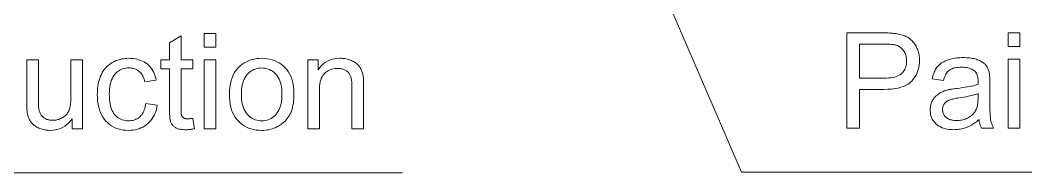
# Model space of a CAD drawing. Extents: x -99 to 297, y 0 to 529.
# Drawn here: x 231.78 to 263.5, y 96.11 to 100.93 of the extents above; entities that cross this region are included whole.
import ezdxf

# ---------------------------------------------------------------- set-up
doc = ezdxf.new("R2010")
doc.units = 0

msp = doc.modelspace()

# ---------------------------------------------------------------- linework, layer by layer
at = {"color": 7, "lineweight": 13}
for points in [[(199.149, 124.958), (207.073, 96.115), (243.836, 96.115)], [(242.194, 124.72), (254.536, 96.137), (280.364, 96.137)]]:
    msp.add_lwpolyline(points, dxfattribs=at)
for points in [[(237.228, 97.832), (237.281, 97.507), (237.25, 97.501), (237.22, 97.495), (237.19, 97.49), (237.162, 97.486), (237.133, 97.482), (237.106, 97.479), (237.079, 97.477), (237.053, 97.476), (237.027, 97.475), (237.002, 97.474), (236.963, 97.475), (236.926, 97.477), (236.89, 97.48), (236.856, 97.484), (236.824, 97.49), (236.794, 97.497), (236.766, 97.505), (236.739, 97.515), (236.714, 97.526), (236.691, 97.538), (236.67, 97.551), (236.65, 97.565), (236.631, 97.579), (236.613, 97.595), (236.597, 97.611), (236.582, 97.628), (236.569, 97.646), (236.557, 97.665), (236.546, 97.684), (236.536, 97.704), (236.527, 97.727), (236.52, 97.755), (236.513, 97.787), (236.507, 97.824), (236.502, 97.865), (236.498, 97.911), (236.495, 97.961), (236.493, 98.016), (236.491, 98.075), (236.491, 98.139), (236.491, 99.39), (236.221, 99.39), (236.221, 99.676), (236.491, 99.676), (236.491, 100.214), (236.857, 100.435), (236.857, 99.676), (237.228, 99.676), (237.228, 99.39), (236.857, 99.39), (236.857, 98.119), (236.857, 98.088), (236.858, 98.06), (236.859, 98.034), (236.86, 98.011), (236.862, 97.989), (236.864, 97.97), (236.867, 97.953), (236.87, 97.939), (236.873, 97.926), (236.877, 97.916), (236.881, 97.907), (236.885, 97.899), (236.891, 97.891), (236.896, 97.883), (236.902, 97.876), (236.909, 97.869), (236.916, 97.862), (236.923, 97.856), (236.932, 97.85), (236.94, 97.845), (236.949, 97.84), (236.959, 97.835), (236.97, 97.831), (236.981, 97.828), (236.994, 97.825), (237.006, 97.822), (237.02, 97.82), (237.035, 97.819), (237.05, 97.818), (237.066, 97.818), (237.079, 97.818), (237.092, 97.819), (237.106, 97.819), (237.121, 97.82), (237.137, 97.822), (237.154, 97.823), (237.171, 97.825), (237.189, 97.827), (237.208, 97.83)], [(237.59, 100.079), (237.59, 100.503), (237.958, 100.503), (237.958, 100.079)], [(257.859, 97.525), (257.859, 100.525), (258.991, 100.525), (259.049, 100.525), (259.105, 100.524), (259.158, 100.523), (259.208, 100.521), (259.255, 100.518), (259.299, 100.515), (259.34, 100.511), (259.379, 100.507), (259.415, 100.502), (259.447, 100.497), (259.491, 100.489), (259.533, 100.479), (259.574, 100.469), (259.613, 100.457), (259.651, 100.443), (259.687, 100.429), (259.722, 100.413), (259.755, 100.395), (259.787, 100.377), (259.818, 100.357), (259.847, 100.335), (259.875, 100.312), (259.902, 100.287), (259.928, 100.261), (259.953, 100.233), (259.976, 100.203), (259.998, 100.171), (260.02, 100.138), (260.04, 100.103), (260.058, 100.067), (260.076, 100.029), (260.091, 99.991), (260.105, 99.952), (260.117, 99.912), (260.127, 99.872), (260.135, 99.83), (260.141, 99.788), (260.146, 99.746), (260.148, 99.702), (260.149, 99.658), (260.147, 99.582), (260.14, 99.509), (260.127, 99.439), (260.11, 99.37), (260.089, 99.305), (260.062, 99.241), (260.03, 99.18), (259.994, 99.121), (259.952, 99.064), (259.906, 99.01), (259.853, 98.96), (259.793, 98.915), (259.724, 98.875), (259.648, 98.84), (259.564, 98.811), (259.472, 98.787), (259.372, 98.769), (259.265, 98.756), (259.149, 98.748), (259.026, 98.745), (258.257, 98.745), (258.257, 97.525)], [(262.941, 100.102), (262.941, 100.525), (263.309, 100.525), (263.309, 100.102)], [(258.257, 99.099), (259.032, 99.099), (259.107, 99.101), (259.177, 99.105), (259.243, 99.112), (259.304, 99.122), (259.361, 99.135), (259.413, 99.151), (259.461, 99.169), (259.505, 99.191), (259.544, 99.215), (259.578, 99.242), (259.609, 99.272), (259.637, 99.304), (259.661, 99.339), (259.682, 99.376), (259.7, 99.415), (259.714, 99.456), (259.726, 99.5), (259.734, 99.546), (259.738, 99.595), (259.74, 99.646), (259.739, 99.683), (259.736, 99.719), (259.732, 99.754), (259.725, 99.787), (259.716, 99.82), (259.706, 99.852), (259.693, 99.883), (259.679, 99.912), (259.663, 99.94), (259.645, 99.968), (259.625, 99.994), (259.604, 100.018), (259.582, 100.04), (259.559, 100.06), (259.535, 100.079), (259.509, 100.096), (259.482, 100.111), (259.454, 100.124), (259.425, 100.135), (259.394, 100.145), (259.373, 100.15), (259.347, 100.154), (259.319, 100.158), (259.287, 100.162), (259.252, 100.165), (259.213, 100.167), (259.171, 100.169), (259.125, 100.17), (259.076, 100.171), (259.024, 100.171), (258.257, 100.171)], [(233.421, 97.503), (233.421, 97.822), (233.369, 97.752), (233.313, 97.689), (233.253, 97.634), (233.189, 97.586), (233.122, 97.546), (233.051, 97.513), (232.977, 97.487), (232.899, 97.468), (232.817, 97.457), (232.732, 97.454), (232.693, 97.454), (232.656, 97.457), (232.619, 97.46), (232.582, 97.466), (232.546, 97.472), (232.51, 97.48), (232.475, 97.49), (232.44, 97.501), (232.406, 97.513), (232.373, 97.527), (232.34, 97.543), (232.309, 97.558), (232.28, 97.575), (232.253, 97.592), (232.227, 97.611), (232.203, 97.629), (232.181, 97.649), (232.161, 97.669), (232.142, 97.691), (232.125, 97.713), (232.109, 97.735), (232.095, 97.759), (232.081, 97.784), (232.068, 97.81), (232.056, 97.837), (232.045, 97.864), (232.035, 97.893), (232.026, 97.923), (232.018, 97.954), (232.011, 97.986), (232.007, 98.009), (232.003, 98.034), (232, 98.062), (231.997, 98.093), (231.994, 98.126), (231.992, 98.162), (231.991, 98.2), (231.99, 98.241), (231.989, 98.284), (231.989, 98.33), (231.989, 99.676), (232.357, 99.676), (232.357, 98.471), (232.357, 98.415), (232.358, 98.363), (232.359, 98.315), (232.361, 98.27), (232.363, 98.229), (232.365, 98.192), (232.368, 98.159), (232.372, 98.13), (232.375, 98.104), (232.38, 98.082), (232.387, 98.054), (232.397, 98.026), (232.408, 98), (232.42, 97.976), (232.434, 97.952), (232.449, 97.93), (232.467, 97.909), (232.485, 97.889), (232.505, 97.871), (232.527, 97.854), (232.55, 97.838), (232.574, 97.824), (232.599, 97.812), (232.626, 97.801), (232.653, 97.792), (232.681, 97.784), (232.711, 97.778), (232.741, 97.774), (232.773, 97.772), (232.805, 97.771), (232.838, 97.772), (232.871, 97.774), (232.903, 97.779), (232.935, 97.785), (232.966, 97.792), (232.997, 97.801), (233.027, 97.813), (233.057, 97.825), (233.087, 97.84), (233.116, 97.856), (233.145, 97.873), (233.171, 97.892), (233.196, 97.912), (233.219, 97.934), (233.24, 97.956), (233.26, 97.98), (233.278, 98.005), (233.295, 98.031), (233.309, 98.058), (233.322, 98.087), (233.334, 98.118), (233.344, 98.151), (233.353, 98.187), (233.361, 98.225), (233.367, 98.266), (233.373, 98.31), (233.377, 98.357), (233.38, 98.406), (233.382, 98.457), (233.382, 98.512), (233.382, 99.676), (233.751, 99.676), (233.751, 97.503)], [(235.746, 98.299), (236.108, 98.252), (236.094, 98.179), (236.077, 98.109), (236.056, 98.042), (236.031, 97.978), (236.003, 97.918), (235.97, 97.861), (235.934, 97.807), (235.895, 97.757), (235.851, 97.71), (235.804, 97.666), (235.754, 97.625), (235.702, 97.589), (235.648, 97.558), (235.591, 97.53), (235.532, 97.507), (235.471, 97.488), (235.407, 97.473), (235.342, 97.462), (235.274, 97.456), (235.204, 97.454), (235.116, 97.457), (235.032, 97.465), (234.952, 97.48), (234.875, 97.5), (234.801, 97.527), (234.731, 97.559), (234.665, 97.597), (234.602, 97.64), (234.542, 97.69), (234.486, 97.745), (234.435, 97.806), (234.389, 97.872), (234.348, 97.943), (234.313, 98.019), (234.283, 98.1), (234.259, 98.186), (234.24, 98.277), (234.226, 98.374), (234.218, 98.475), (234.215, 98.581), (234.216, 98.651), (234.22, 98.719), (234.226, 98.785), (234.234, 98.849), (234.244, 98.911), (234.257, 98.972), (234.272, 99.031), (234.29, 99.088), (234.31, 99.144), (234.332, 99.197), (234.356, 99.249), (234.383, 99.298), (234.413, 99.344), (234.445, 99.387), (234.479, 99.428), (234.516, 99.467), (234.555, 99.502), (234.596, 99.535), (234.641, 99.565), (234.687, 99.593), (234.735, 99.618), (234.784, 99.641), (234.834, 99.661), (234.884, 99.678), (234.936, 99.692), (234.988, 99.704), (235.041, 99.713), (235.095, 99.72), (235.15, 99.724), (235.206, 99.725), (235.275, 99.723), (235.342, 99.718), (235.407, 99.709), (235.468, 99.697), (235.528, 99.68), (235.584, 99.661), (235.638, 99.637), (235.69, 99.611), (235.739, 99.58), (235.785, 99.546), (235.828, 99.509), (235.868, 99.469), (235.905, 99.425), (235.939, 99.379), (235.97, 99.329), (235.997, 99.277), (236.021, 99.222), (236.042, 99.163), (236.059, 99.102), (236.073, 99.038), (235.715, 98.982), (235.704, 99.025), (235.692, 99.066), (235.678, 99.104), (235.662, 99.14), (235.644, 99.174), (235.626, 99.206), (235.605, 99.236), (235.583, 99.263), (235.559, 99.289), (235.534, 99.312), (235.508, 99.333), (235.48, 99.352), (235.451, 99.368), (235.422, 99.383), (235.391, 99.395), (235.359, 99.405), (235.326, 99.412), (235.292, 99.418), (235.256, 99.421), (235.22, 99.422), (235.165, 99.42), (235.113, 99.414), (235.062, 99.404), (235.014, 99.39), (234.968, 99.372), (234.924, 99.351), (234.882, 99.325), (234.842, 99.295), (234.804, 99.261), (234.768, 99.223), (234.735, 99.181), (234.705, 99.134), (234.679, 99.082), (234.657, 99.026), (234.637, 98.965), (234.622, 98.9), (234.61, 98.83), (234.601, 98.755), (234.596, 98.676), (234.594, 98.592), (234.596, 98.506), (234.601, 98.426), (234.609, 98.35), (234.621, 98.279), (234.636, 98.213), (234.654, 98.152), (234.676, 98.096), (234.701, 98.044), (234.73, 97.997), (234.762, 97.955), (234.796, 97.917), (234.833, 97.884), (234.872, 97.854), (234.912, 97.828), (234.955, 97.806), (235, 97.788), (235.047, 97.774), (235.096, 97.765), (235.147, 97.759), (235.2, 97.757), (235.242, 97.758), (235.284, 97.762), (235.323, 97.769), (235.362, 97.778), (235.399, 97.79), (235.434, 97.804), (235.468, 97.822), (235.501, 97.842), (235.532, 97.864), (235.562, 97.89), (235.59, 97.918), (235.616, 97.949), (235.639, 97.982), (235.661, 98.019), (235.681, 98.058), (235.698, 98.101), (235.713, 98.146), (235.726, 98.194), (235.737, 98.245)], [(237.59, 97.503), (237.59, 99.676), (237.958, 99.676), (237.958, 97.503)], [(238.382, 98.589), (238.385, 98.707), (238.395, 98.818), (238.412, 98.924), (238.435, 99.022), (238.466, 99.115), (238.503, 99.201), (238.546, 99.281), (238.597, 99.355), (238.654, 99.422), (238.717, 99.484), (238.775, 99.53), (238.834, 99.571), (238.897, 99.607), (238.961, 99.638), (239.028, 99.665), (239.098, 99.687), (239.17, 99.703), (239.244, 99.716), (239.321, 99.723), (239.401, 99.725), (239.489, 99.722), (239.574, 99.713), (239.655, 99.699), (239.733, 99.678), (239.808, 99.652), (239.88, 99.619), (239.948, 99.581), (240.013, 99.537), (240.075, 99.487), (240.133, 99.432), (240.188, 99.371), (240.236, 99.305), (240.279, 99.235), (240.315, 99.161), (240.347, 99.082), (240.372, 98.998), (240.392, 98.911), (240.407, 98.818), (240.415, 98.721), (240.418, 98.62), (240.417, 98.538), (240.413, 98.46), (240.407, 98.385), (240.398, 98.313), (240.386, 98.245), (240.373, 98.181), (240.356, 98.121), (240.337, 98.064), (240.316, 98.01), (240.292, 97.96), (240.266, 97.913), (240.237, 97.868), (240.206, 97.826), (240.173, 97.785), (240.138, 97.747), (240.1, 97.71), (240.06, 97.676), (240.017, 97.644), (239.973, 97.614), (239.926, 97.587), (239.877, 97.561), (239.828, 97.539), (239.778, 97.519), (239.726, 97.502), (239.674, 97.487), (239.621, 97.475), (239.568, 97.466), (239.513, 97.459), (239.457, 97.455), (239.401, 97.454), (239.311, 97.457), (239.225, 97.465), (239.143, 97.48), (239.064, 97.501), (238.988, 97.527), (238.916, 97.559), (238.848, 97.597), (238.783, 97.641), (238.721, 97.691), (238.663, 97.746), (238.61, 97.807), (238.562, 97.874), (238.52, 97.945), (238.483, 98.022), (238.452, 98.103), (238.427, 98.19), (238.407, 98.282), (238.393, 98.38), (238.385, 98.482)], [(240.85, 97.503), (240.85, 99.676), (241.181, 99.676), (241.181, 99.367), (241.231, 99.435), (241.285, 99.496), (241.344, 99.55), (241.407, 99.596), (241.474, 99.636), (241.545, 99.668), (241.621, 99.693), (241.7, 99.711), (241.785, 99.722), (241.873, 99.725), (241.912, 99.725), (241.95, 99.722), (241.988, 99.719), (242.025, 99.714), (242.061, 99.708), (242.097, 99.7), (242.132, 99.691), (242.167, 99.68), (242.201, 99.668), (242.234, 99.655), (242.266, 99.64), (242.297, 99.625), (242.325, 99.608), (242.353, 99.591), (242.378, 99.573), (242.402, 99.554), (242.424, 99.534), (242.445, 99.513), (242.463, 99.492), (242.481, 99.469), (242.497, 99.446), (242.511, 99.422), (242.525, 99.397), (242.538, 99.371), (242.55, 99.344), (242.561, 99.316), (242.571, 99.288), (242.58, 99.259), (242.588, 99.228), (242.595, 99.197), (242.599, 99.175), (242.603, 99.15), (242.606, 99.122), (242.608, 99.091), (242.611, 99.057), (242.612, 99.019), (242.614, 98.979), (242.615, 98.935), (242.616, 98.889), (242.616, 98.839), (242.616, 97.503), (242.247, 97.503), (242.247, 98.825), (242.247, 98.869), (242.246, 98.91), (242.243, 98.95), (242.24, 98.987), (242.237, 99.022), (242.232, 99.054), (242.226, 99.084), (242.22, 99.112), (242.213, 99.138), (242.204, 99.161), (242.195, 99.183), (242.185, 99.204), (242.173, 99.224), (242.159, 99.243), (242.145, 99.262), (242.129, 99.279), (242.112, 99.296), (242.093, 99.311), (242.073, 99.326), (242.052, 99.339), (242.03, 99.352), (242.007, 99.363), (241.983, 99.373), (241.958, 99.382), (241.933, 99.389), (241.907, 99.395), (241.88, 99.4), (241.853, 99.403), (241.824, 99.405), (241.795, 99.406), (241.749, 99.404), (241.704, 99.4), (241.66, 99.393), (241.617, 99.382), (241.576, 99.369), (241.536, 99.352), (241.497, 99.333), (241.46, 99.31), (241.424, 99.285), (241.389, 99.257), (241.356, 99.224), (241.327, 99.186), (241.302, 99.143), (241.28, 99.094), (241.261, 99.04), (241.245, 98.981), (241.233, 98.916), (241.225, 98.846), (241.22, 98.771), (241.218, 98.69), (241.218, 97.503)], [(262.026, 97.794), (261.985, 97.76), (261.945, 97.728), (261.905, 97.698), (261.865, 97.671), (261.825, 97.645), (261.786, 97.622), (261.747, 97.6), (261.708, 97.581), (261.67, 97.563), (261.632, 97.548), (261.594, 97.534), (261.555, 97.522), (261.516, 97.511), (261.476, 97.502), (261.436, 97.494), (261.395, 97.488), (261.353, 97.483), (261.311, 97.479), (261.269, 97.477), (261.226, 97.476), (261.156, 97.478), (261.089, 97.483), (261.026, 97.492), (260.966, 97.504), (260.909, 97.52), (260.856, 97.539), (260.806, 97.562), (260.759, 97.588), (260.715, 97.618), (260.675, 97.651), (260.639, 97.687), (260.606, 97.725), (260.577, 97.765), (260.552, 97.807), (260.531, 97.851), (260.514, 97.896), (260.5, 97.944), (260.491, 97.993), (260.485, 98.045), (260.483, 98.098), (260.484, 98.13), (260.486, 98.161), (260.49, 98.192), (260.495, 98.222), (260.501, 98.251), (260.509, 98.28), (260.519, 98.308), (260.529, 98.336), (260.542, 98.363), (260.556, 98.39), (260.571, 98.416), (260.586, 98.441), (260.603, 98.465), (260.621, 98.487), (260.639, 98.509), (260.659, 98.53), (260.679, 98.549), (260.701, 98.568), (260.723, 98.585), (260.746, 98.602), (260.77, 98.617), (260.794, 98.632), (260.819, 98.646), (260.845, 98.659), (260.871, 98.672), (260.898, 98.684), (260.925, 98.695), (260.953, 98.705), (260.982, 98.714), (261.011, 98.723), (261.034, 98.728), (261.059, 98.734), (261.086, 98.74), (261.115, 98.745), (261.147, 98.751), (261.181, 98.756), (261.217, 98.762), (261.255, 98.767), (261.296, 98.772), (261.338, 98.778), (261.425, 98.789), (261.507, 98.8), (261.585, 98.812), (261.658, 98.824), (261.726, 98.836), (261.789, 98.849), (261.848, 98.862), (261.902, 98.876), (261.951, 98.89), (261.995, 98.905), (261.996, 98.919), (261.996, 98.933), (261.996, 98.945), (261.997, 98.956), (261.997, 98.967), (261.997, 98.976), (261.997, 98.984), (261.997, 98.991), (261.997, 98.996), (261.997, 99.001), (261.996, 99.045), (261.993, 99.086), (261.988, 99.124), (261.981, 99.16), (261.971, 99.193), (261.96, 99.223), (261.946, 99.251), (261.93, 99.276), (261.913, 99.298), (261.893, 99.318), (261.863, 99.342), (261.831, 99.363), (261.796, 99.382), (261.758, 99.398), (261.717, 99.412), (261.674, 99.423), (261.628, 99.432), (261.579, 99.438), (261.528, 99.442), (261.473, 99.443), (261.423, 99.442), (261.375, 99.439), (261.33, 99.435), (261.287, 99.428), (261.248, 99.42), (261.211, 99.41), (261.176, 99.398), (261.145, 99.385), (261.116, 99.369), (261.09, 99.352), (261.066, 99.332), (261.043, 99.31), (261.021, 99.285), (261.001, 99.257), (260.982, 99.226), (260.964, 99.192), (260.948, 99.156), (260.933, 99.116), (260.919, 99.074), (260.907, 99.03), (260.546, 99.079), (260.557, 99.124), (260.569, 99.168), (260.582, 99.209), (260.596, 99.249), (260.611, 99.288), (260.628, 99.324), (260.646, 99.359), (260.666, 99.392), (260.686, 99.423), (260.708, 99.452), (260.732, 99.48), (260.757, 99.506), (260.785, 99.532), (260.814, 99.555), (260.846, 99.578), (260.879, 99.599), (260.915, 99.619), (260.952, 99.638), (260.992, 99.655), (261.033, 99.671), (261.077, 99.686), (261.121, 99.699), (261.167, 99.71), (261.215, 99.72), (261.263, 99.729), (261.313, 99.736), (261.364, 99.741), (261.417, 99.745), (261.471, 99.747), (261.527, 99.748), (261.581, 99.747), (261.634, 99.745), (261.684, 99.742), (261.733, 99.737), (261.779, 99.731), (261.823, 99.724), (261.865, 99.716), (261.905, 99.706), (261.943, 99.695), (261.979, 99.682), (262.013, 99.669), (262.045, 99.655), (262.075, 99.64), (262.103, 99.625), (262.13, 99.608), (262.154, 99.592), (262.177, 99.574), (262.198, 99.556), (262.217, 99.537), (262.235, 99.518), (262.251, 99.497), (262.265, 99.476), (262.279, 99.453), (262.292, 99.43), (262.304, 99.405), (262.315, 99.38), (262.325, 99.353), (262.334, 99.325), (262.342, 99.297), (262.349, 99.267), (262.353, 99.247), (262.356, 99.223), (262.359, 99.197), (262.361, 99.167), (262.363, 99.135), (262.365, 99.099), (262.366, 99.061), (262.367, 99.019), (262.367, 98.975), (262.368, 98.927), (262.368, 98.436), (262.368, 98.337), (262.369, 98.246), (262.37, 98.162), (262.371, 98.086), (262.374, 98.017), (262.376, 97.956), (262.379, 97.902), (262.383, 97.856), (262.387, 97.817), (262.391, 97.786), (262.396, 97.759), (262.402, 97.732), (262.409, 97.706), (262.417, 97.679), (262.426, 97.653), (262.436, 97.627), (262.447, 97.601), (262.458, 97.576), (262.471, 97.551), (262.484, 97.525), (262.1, 97.525), (262.089, 97.549), (262.078, 97.573), (262.069, 97.598), (262.06, 97.623), (262.053, 97.65), (262.046, 97.677), (262.039, 97.705), (262.034, 97.734), (262.03, 97.763)], [(262.941, 97.525), (262.941, 99.699), (263.309, 99.699), (263.309, 97.525)], [(238.76, 98.589), (238.762, 98.508), (238.768, 98.431), (238.777, 98.358), (238.789, 98.289), (238.806, 98.224), (238.826, 98.164), (238.85, 98.108), (238.877, 98.056), (238.908, 98.008), (238.942, 97.964), (238.98, 97.925), (239.019, 97.89), (239.06, 97.858), (239.103, 97.831), (239.148, 97.809), (239.195, 97.79), (239.244, 97.775), (239.294, 97.765), (239.347, 97.759), (239.401, 97.757), (239.455, 97.759), (239.507, 97.765), (239.557, 97.775), (239.605, 97.79), (239.652, 97.809), (239.697, 97.832), (239.74, 97.859), (239.781, 97.89), (239.82, 97.926), (239.857, 97.965), (239.892, 98.009), (239.923, 98.058), (239.95, 98.11), (239.974, 98.167), (239.994, 98.229), (240.01, 98.295), (240.023, 98.365), (240.032, 98.439), (240.037, 98.518), (240.039, 98.602), (240.037, 98.68), (240.032, 98.755), (240.023, 98.826), (240.01, 98.893), (239.994, 98.956), (239.973, 99.015), (239.95, 99.07), (239.922, 99.122), (239.891, 99.169), (239.856, 99.213), (239.819, 99.252), (239.779, 99.287), (239.738, 99.319), (239.695, 99.346), (239.651, 99.368), (239.604, 99.387), (239.556, 99.402), (239.506, 99.412), (239.454, 99.418), (239.401, 99.42), (239.347, 99.418), (239.294, 99.412), (239.244, 99.402), (239.195, 99.387), (239.148, 99.369), (239.103, 99.346), (239.06, 99.319), (239.019, 99.288), (238.98, 99.253), (238.942, 99.214), (238.908, 99.17), (238.877, 99.123), (238.85, 99.071), (238.826, 99.015), (238.806, 98.954), (238.789, 98.89), (238.777, 98.821), (238.768, 98.748), (238.762, 98.671)], [(261.995, 98.616), (261.953, 98.6), (261.907, 98.584), (261.857, 98.569), (261.803, 98.555), (261.745, 98.54), (261.682, 98.527), (261.616, 98.514), (261.546, 98.501), (261.472, 98.489), (261.394, 98.477), (261.349, 98.47), (261.308, 98.464), (261.269, 98.457), (261.233, 98.45), (261.2, 98.442), (261.169, 98.435), (261.141, 98.427), (261.115, 98.419), (261.092, 98.411), (261.072, 98.403), (261.054, 98.395), (261.036, 98.385), (261.02, 98.375), (261.004, 98.365), (260.989, 98.353), (260.975, 98.341), (260.962, 98.327), (260.949, 98.314), (260.938, 98.299), (260.927, 98.284), (260.917, 98.268), (260.909, 98.251), (260.901, 98.235), (260.894, 98.218), (260.889, 98.201), (260.884, 98.183), (260.88, 98.165), (260.878, 98.146), (260.876, 98.128), (260.876, 98.109), (260.877, 98.08), (260.88, 98.052), (260.886, 98.025), (260.894, 97.999), (260.904, 97.974), (260.916, 97.95), (260.931, 97.926), (260.947, 97.904), (260.966, 97.883), (260.987, 97.863), (261.011, 97.844), (261.036, 97.828), (261.064, 97.813), (261.093, 97.8), (261.125, 97.789), (261.158, 97.781), (261.194, 97.774), (261.232, 97.769), (261.272, 97.766), (261.314, 97.765), (261.356, 97.766), (261.397, 97.769), (261.437, 97.773), (261.477, 97.78), (261.515, 97.788), (261.552, 97.798), (261.589, 97.811), (261.624, 97.824), (261.659, 97.84), (261.692, 97.858), (261.725, 97.877), (261.755, 97.898), (261.784, 97.92), (261.811, 97.943), (261.836, 97.968), (261.86, 97.994), (261.881, 98.022), (261.901, 98.051), (261.919, 98.081), (261.936, 98.113), (261.947, 98.139), (261.957, 98.167), (261.966, 98.198), (261.974, 98.232), (261.98, 98.267), (261.986, 98.305), (261.99, 98.346), (261.993, 98.388), (261.995, 98.434), (261.995, 98.481)]]:
    msp.add_lwpolyline(points, close=True, dxfattribs=at)

doc.saveas('drawing.dxf')
